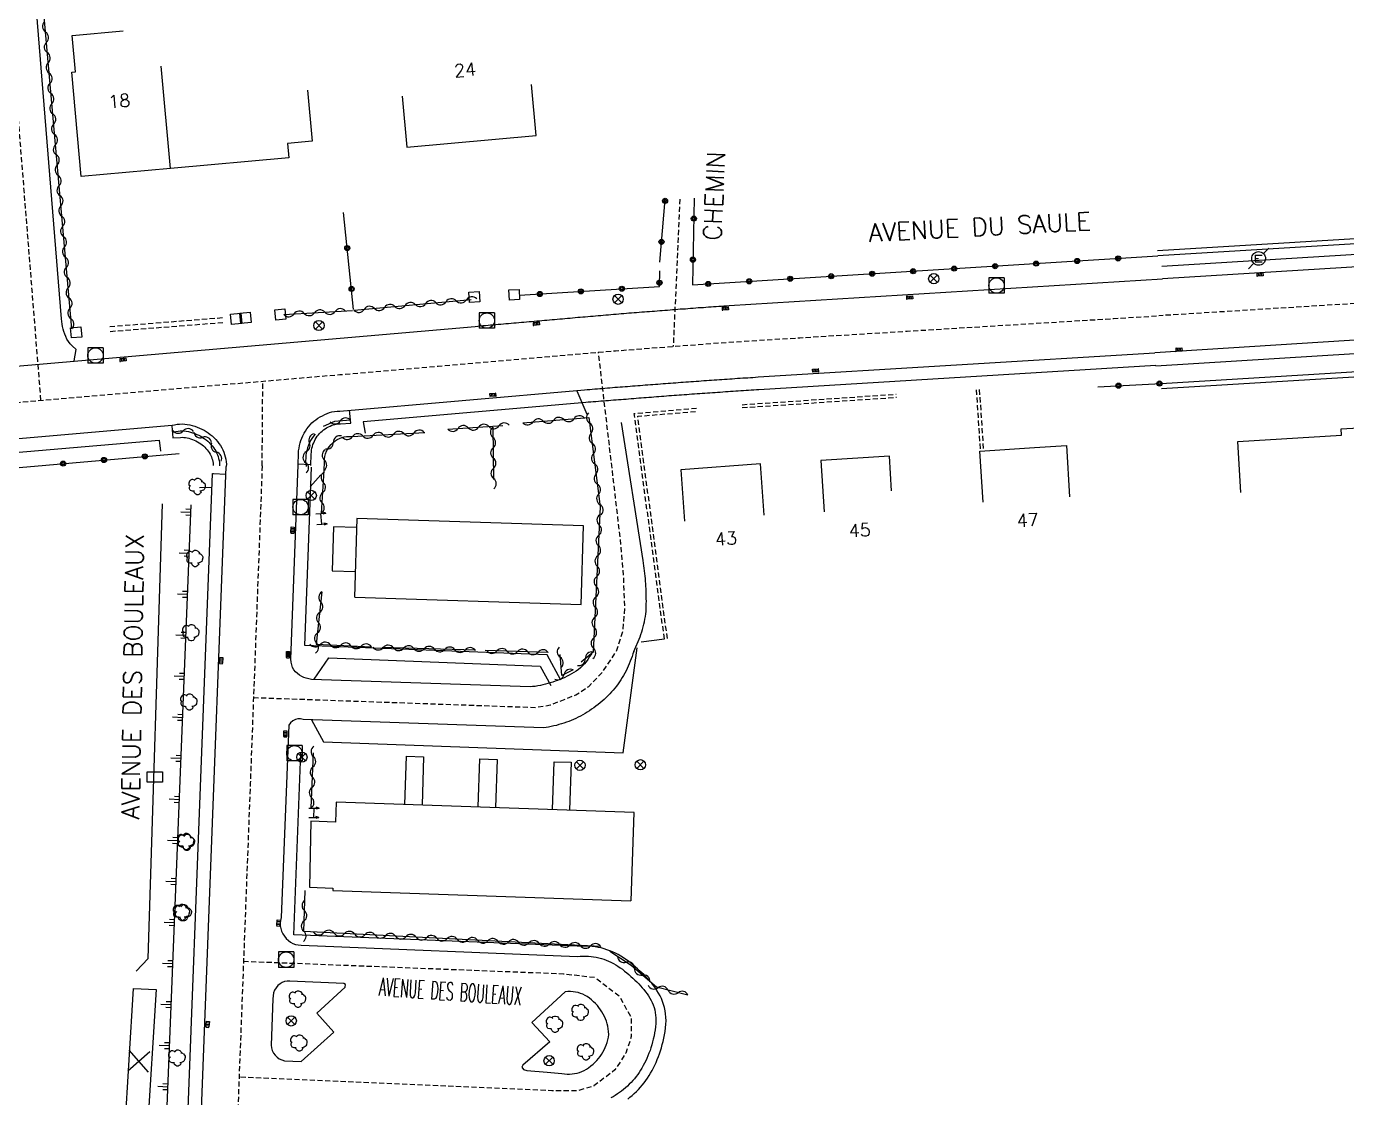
# Model space of a CAD drawing. Header units: millimetres. Extents: x 79000 to 80002, y 144000 to 145000.
# Drawn here: x 79469.9 to 79598.5, y 144766.3 to 144870.6 of the extents above; entities that cross this region are included whole.
import ezdxf
from ezdxf.enums import TextEntityAlignment as Align

# ---------------------------------------------------------------- set-up
doc = ezdxf.new("R2010")
doc.units = ezdxf.units.MM
doc.linetypes.add('DASHED', pattern=[0.75, 0.5, -0.25])
doc.layers.get('0').update_dxf_attribs({"linetype": 'CONTINUOUS'})
for name, color, linetype in [('W0001', 6, 'DASHED'), ('W0008', 7, 'CONTINUOUS'), ('W0100', 7, 'CONTINUOUS'), ('W0105', 7, 'CONTINUOUS'), ('W0112', 1, 'DASHED'), ('W0211', 2, 'CONTINUOUS'), ('W0300', 7, 'CONTINUOUS'), ('W0310', 3, 'CONTINUOUS'), ('W0322', 7, 'CONTINUOUS'), ('W0400', 7, 'CONTINUOUS'), ('W0420', 7, 'CONTINUOUS'), ('W0469', 7, 'CONTINUOUS'), ('W0471', 7, 'CONTINUOUS'), ('W0989', 7, 'CONTINUOUS'), ('W0991', 7, 'CONTINUOUS'), ('W1102', 7, 'CONTINUOUS'), ('W1471', 7, 'CONTINUOUS')]:
    doc.layers.add(name, color=color, linetype=linetype)
doc.styles.get("Standard").update_dxf_attribs({"font": 'romans.shx', "width": 0.85})

# ---------------------------------------------------------------- blocks, each defined once
blk = doc.blocks.new('T420')
for p, q in [((0.75, 0.75), (-0.75, 0.75)), ((-0.75, 0.75), (-0.75, -0.75)), ((0.75, 0.75), (0.75, -0.75)), ((0.75, -0.75), (-0.75, -0.75))]:
    blk.add_line(p, q)
blk.add_ellipse((0, 0), major_axis=(-0.53, 0.53), ratio=1, start_param=3.926991, end_param=10.210176)
blk = doc.blocks.new('t112o')
at = {"color": 0, "linetype": 'Continuous'}
for p, q in [((-0.5, 0.5), (0.5, 0.5)), ((-0.5, -0.5), (-0.5, 0.5)), ((0.5, 0.5), (0.5, -0.5)), ((0.5, -0.5), (-0.5, -0.5))]:
    blk.add_line(p, q, dxfattribs=at)
blk = doc.blocks.new('T400')
for p, q in [((-0.15, 0.3), (0.15, 0.3)), ((-0.15, -0.25), (-0.15, 0.3)), ((-0.15, 0.15), (0.15, 0.15)), ((-0.15, 0), (0.15, 0)), ((0.15, 0.3), (0.15, -0.25)), ((-0.15, -0.15), (0.15, -0.15)), ((-0.15, -0.25), (-0.15, -0.3)), ((-0.15, -0.3), (0.15, -0.3)), ((0.15, -0.3), (0.15, -0.25))]:
    blk.add_line(p, q)
blk = doc.blocks.new('t322o')
at = {"color": 0, "linetype": 'Continuous'}
for radius in [0.25, 0.15]:
    blk.add_circle((0, 0), radius, dxfattribs=at)
blk = doc.blocks.new('t310o')
at = {"color": 0, "linetype": 'Continuous'}
for centre, start, end in [((-0.5, 0.38), 216.8699, 323.1304), ((0.5, -0.37), 36.8699, 143.1303)]:
    blk.add_arc(centre, 0.625, start, end, dxfattribs=at)
blk = doc.blocks.new('t211o')
at = {"color": 0, "linetype": 'Continuous'}
for p, q in [((-0.29, 0.5), (-0.29, 0)), ((0, 1), (0, 0)), ((0.29, 0.5), (0.29, 0))]:
    blk.add_line(p, q, dxfattribs=at)
blk = doc.blocks.new('T471')
for p, q in [((-0.333334, 0.333334), (-0.333334, -0.333334)), ((-0.333334, 0.333334), (0.333334, 0.333334)), ((-0.333334, 0), (0, 0)), ((0.500001, 0.500001), (1.000002, 1.000002)), ((-0.500001, -0.500001), (-1.000002, -1.000002)), ((-0.333334, -0.333334), (0.333334, -0.333334))]:
    blk.add_line(p, q)
blk.add_ellipse((0, 0), major_axis=(0.471405, 0.471405), ratio=1, start_param=5.4977871438, end_param=11.780972451)
blk = doc.blocks.new('t991o')
at = {"color": 0, "linetype": 'Continuous'}
for p, q in [((-1, 1), (1, -1)), ((-1, -1), (1, 1))]:
    blk.add_line(p, q, dxfattribs=at)
blk = doc.blocks.new('T300')
for p, q in [((-0.8, 0.51), (-0.86, 0.34)), ((-0.86, 0.34), (-0.86, 0.17)), ((-0.86, 0.17), (-0.74, 0.06)), ((-0.69, 0.63), (-0.8, 0.51)), ((-0.8, -0.06), (-0.74, 0.06)), ((-0.74, 0.06), (-0.69, 0.11)), ((-0.57, 0.69), (-0.69, 0.63)), ((-0.46, 0.69), (-0.57, 0.69)), ((-0.29, 0.63), (-0.46, 0.69)), ((-0.29, 0.63), (-0.17, 0.74)), ((-0.23, 0.57), (-0.29, 0.63)), ((-0.17, 0.74), (-0.06, 0.8)), ((-0.06, 0.8), (0.06, 0.8)), ((0.06, 0.8), (0.23, 0.74)), ((0.23, 0.74), (0.34, 0.63)), ((0.34, 0.63), (0.4, 0.51)), ((0.46, 0.46), (0.34, 0.46)), ((0.4, 0.51), (0.4, 0.46)), ((0.57, 0.4), (0.46, 0.46)), ((0.57, 0.4), (0.69, 0.29)), ((0.69, 0.29), (0.74, 0.17)), ((0.74, 0.06), (0.69, -0.17)), ((0.74, 0.17), (0.74, 0.06)), ((-0.8, -0.17), (-0.8, -0.06)), ((-0.8, -0.23), (-0.8, -0.17)), ((-0.74, -0.34), (-0.8, -0.23)), ((-0.69, -0.4), (-0.74, -0.34)), ((-0.51, -0.46), (-0.69, -0.4)), ((-0.4, -0.46), (-0.51, -0.46)), ((-0.4, -0.46), (-0.34, -0.46)), ((-0.34, -0.46), (-0.34, -0.4)), ((-0.34, -0.51), (-0.34, -0.46)), ((-0.29, -0.63), (-0.34, -0.51)), ((-0.17, -0.74), (-0.29, -0.63)), ((-0.06, -0.8), (-0.17, -0.74)), ((0.06, -0.8), (-0.06, -0.8)), ((0.17, -0.74), (0.06, -0.8)), ((0.23, -0.69), (0.17, -0.74)), ((0.29, -0.46), (0.23, -0.46)), ((0.29, -0.63), (0.23, -0.69)), ((0.46, -0.4), (0.29, -0.46)), ((0.34, -0.51), (0.29, -0.63)), ((0.34, -0.51), (0.34, -0.46)), ((0.57, -0.34), (0.46, -0.4)), ((0.63, -0.29), (0.57, -0.34)), ((0.69, -0.17), (0.63, -0.29))]:
    blk.add_line(p, q)
blk = doc.blocks.new('t105o')
for p, q in [((-0.5, 0), (0.5, 0)), ((0.5, 0), (0.2, 0.1)), ((0.5, 0), (0.2, -0.1))]:
    blk.add_line(p, q)
blk = doc.blocks.new('T1471')
at = {"color": 0, "linetype": 'Continuous', "flags": 128}
blk.add_lwpolyline([(-0.75, -0.5), (-0.75, 0.5), (0.75, 0.5), (0.75, -0.5), (-0.75, -0.5)], dxfattribs=at)
blk = doc.blocks.new('T469')
at = {"color": 0, "linetype": 'Continuous', "flags": 128}
for points in [[(-0.35, 0.35), (0.35, -0.35)], [(-0.35, -0.35), (0.35, 0.35)]]:
    blk.add_lwpolyline(points, dxfattribs=at)
at = {"color": 0, "linetype": 'Continuous'}
blk.add_circle((0, 0), 0.5, dxfattribs=at)

msp = doc.modelspace()

# ---------------------------------------------------------------- linework, layer by layer
at = {"layer": 'W0001', "flags": 128}
for points in [[(79471.33, 144834.2), (79467.21, 144885.64), (79517.12, 144975.17), (79529.27, 145000)], [(79533.57, 144853.79), (79532.92, 144839.45)], [(79637.79, 144785.65), (79632.09, 144814.24), (79628.66, 144825.5), (79622.67, 144845.07), (79580.22, 144842.43)], [(79391.12, 144827.26), (79440.22, 144831.51), (79459.24, 144833.15), (79480.02, 144834.95), (79500.43, 144836.7), (79510.03, 144837.53), (79517.93, 144838.22), (79527.3, 144839.02), (79537.42, 144839.79), (79545.25, 144840.29), (79555.71, 144840.93), (79567.5, 144841.65), (79575.82, 144842.16), (79580.22, 144842.43)], [(79527.4, 144809.77), (79528.03, 144811.72), (79528.2, 144813.94), (79528.09, 144817.18), (79527.78, 144820.63), (79525.64, 144838.88)], [(79492.88, 144827.82), (79492.94, 144836.06)], [(79492.88, 144827.82), (79491.72, 144796.91), (79487.45, 144684.53), (79487.32, 144677.19), (79487.73, 144672.28)], [(79492.03, 144805.25), (79517.71, 144804.35), (79519.52, 144804.29), (79520.96, 144804.53), (79523.42, 144805.5), (79524.69, 144806.34), (79526.04, 144807.72), (79527.4, 144809.77)], [(79491.06, 144779.57), (79522.23, 144778.35), (79525.3, 144778), (79527.68, 144776.16), (79528.81, 144774.11), (79528.83, 144772.23), (79528.31, 144770.62), (79527.25, 144768.99), (79525.19, 144767.42), (79523.6, 144766.95), (79521.11, 144766.95), (79490.63, 144768.28)]]:
    msp.add_lwpolyline(points, dxfattribs=at)
at = {"layer": 'W0008', "flags": 128}
for points in [[(79474.56, 144838.05), (79474.75, 144839.13), (79474.36, 144839.5), (79474.17, 144839.7), (79474.01, 144839.92), (79473.86, 144840.16), (79473.74, 144840.41), (79473.64, 144840.65), (79473.56, 144840.89), (79473.49, 144841.13), (79473.43, 144841.38), (79473.39, 144841.62), (79473.36, 144841.88), (79473.34, 144842.13), (79470.05, 144882.64)], [(79580.52, 144847.25), (79616.36, 144849.46), (79618.71, 144849.61), (79621.58, 144850.15), (79623.02, 144850.46), (79622.78, 144849.12)], [(79790.29, 144795.97), (79751.23, 144794.16), (79701.87, 144791.91), (79666.39, 144790.28), (79654.39, 144789.82), (79652.27, 144789.74), (79646.7, 144789.48), (79646.23, 144789.52), (79645.19, 144789.84), (79644.33, 144790.28), (79643.69, 144790.85), (79642.99, 144791.82), (79642.55, 144792.86), (79635.16, 144816.82), (79630.35, 144832.5), (79629.42, 144835.52), (79625.13, 144849.69), (79622.78, 144849.12), (79618.86, 144848.39), (79616.44, 144848.24), (79580.6, 144846.03)], [(79390.83, 144830.78), (79479.43, 144838.44), (79513.63, 144841.4), (79513.88, 144841.43), (79514.13, 144841.45), (79514.38, 144841.47), (79514.63, 144841.49), (79514.88, 144841.51), (79515.13, 144841.54), (79515.38, 144841.56), (79515.63, 144841.58), (79515.88, 144841.6), (79516.13, 144841.62), (79516.38, 144841.64), (79516.63, 144841.67), (79516.88, 144841.69), (79517.13, 144841.71), (79517.38, 144841.73), (79517.63, 144841.75), (79517.88, 144841.78), (79518.13, 144841.8), (79518.38, 144841.82), (79518.63, 144841.84), (79518.88, 144841.86), (79519.13, 144841.88), (79519.38, 144841.91), (79519.63, 144841.93), (79519.88, 144841.95), (79520.13, 144841.97), (79520.37, 144841.99), (79520.62, 144842.01), (79520.87, 144842.04), (79521.12, 144842.06), (79521.37, 144842.08), (79521.62, 144842.1), (79521.87, 144842.12), (79522.12, 144842.14), (79522.37, 144842.17), (79522.62, 144842.19), (79522.87, 144842.21), (79523.12, 144842.23), (79523.37, 144842.25), (79523.62, 144842.28), (79523.87, 144842.3), (79524.12, 144842.32), (79524.36, 144842.34), (79524.61, 144842.36), (79524.86, 144842.38), (79525.11, 144842.4), (79525.36, 144842.43), (79525.61, 144842.45), (79525.86, 144842.47), (79526.11, 144842.49), (79526.36, 144842.51), (79526.61, 144842.53), (79526.86, 144842.55), (79527.11, 144842.57), (79527.36, 144842.59), (79527.61, 144842.62), (79527.86, 144842.64), (79528.11, 144842.66), (79528.36, 144842.68), (79528.61, 144842.7), (79528.86, 144842.72), (79529.11, 144842.74), (79529.36, 144842.76), (79529.61, 144842.78), (79529.86, 144842.8), (79530.11, 144842.82), (79530.36, 144842.84), (79530.61, 144842.85), (79530.86, 144842.87), (79531.11, 144842.89), (79531.36, 144842.91), (79531.61, 144842.93), (79531.86, 144842.95), (79532.11, 144842.97), (79532.36, 144842.99), (79532.61, 144843.01), (79532.86, 144843.03), (79533.11, 144843.05), (79533.36, 144843.07), (79533.61, 144843.09), (79533.86, 144843.1), (79534.11, 144843.12), (79534.36, 144843.14), (79534.61, 144843.16), (79534.86, 144843.18), (79535.11, 144843.2), (79535.36, 144843.22), (79535.61, 144843.23), (79535.86, 144843.25), (79536.11, 144843.27), (79536.36, 144843.29), (79536.61, 144843.31), (79536.86, 144843.33), (79537.11, 144843.34), (79537.36, 144843.36), (79537.61, 144843.38), (79537.86, 144843.4), (79538.11, 144843.41), (79538.36, 144843.43), (79580.6, 144846.03)], [(79603.42, 144840.3), (79579.85, 144838.83)], [(79579.93, 144837.54), (79603.5, 144839.01), (79618.24, 144839.88), (79618.44, 144839.87), (79618.94, 144839.72), (79619.21, 144839.56), (79619.35, 144839.38), (79619.65, 144838.78), (79619.77, 144838.45), (79623.33, 144826.87), (79624.69, 144822.34), (79625.29, 144820.27), (79625.79, 144818.47), (79626.15, 144816.98), (79626.6, 144814.8), (79626.88, 144813.34), (79627.07, 144812.21), (79627.4, 144810.55), (79626.95, 144810.48)], [(79496.38, 144827.9), (79496.41, 144829.03), (79496.43, 144829.29), (79496.47, 144829.54), (79496.52, 144829.79), (79496.58, 144830.04), (79496.65, 144830.28), (79496.74, 144830.52), (79496.85, 144830.75), (79496.96, 144830.98), (79497.09, 144831.2), (79497.24, 144831.42), (79497.39, 144831.62), (79497.56, 144831.81), (79497.73, 144831.99), (79497.92, 144832.15), (79498.11, 144832.31), (79498.31, 144832.45), (79498.53, 144832.58), (79498.74, 144832.7), (79498.97, 144832.82), (79499.2, 144832.92), (79499.44, 144833), (79499.68, 144833.06), (79499.93, 144833.11), (79500.18, 144833.13), (79500.44, 144833.14), (79524.29, 144835.22), (79524.54, 144835.24), (79524.79, 144835.26), (79525.03, 144835.28), (79525.28, 144835.3), (79525.53, 144835.32), (79525.77, 144835.34), (79526.02, 144835.36), (79526.26, 144835.38), (79526.51, 144835.4), (79526.76, 144835.42), (79527, 144835.44), (79527.25, 144835.46), (79527.49, 144835.48), (79527.74, 144835.5), (79527.99, 144835.52), (79528.23, 144835.53), (79528.48, 144835.55), (79528.73, 144835.57), (79528.97, 144835.59), (79529.22, 144835.61), (79529.46, 144835.63), (79529.71, 144835.65), (79529.96, 144835.67), (79530.2, 144835.69), (79530.45, 144835.71), (79530.7, 144835.73), (79530.94, 144835.74), (79531.19, 144835.76), (79531.43, 144835.78), (79531.68, 144835.8), (79531.93, 144835.82), (79532.17, 144835.84), (79532.42, 144835.86), (79532.67, 144835.87), (79532.91, 144835.89), (79533.16, 144835.91), (79533.4, 144835.93), (79533.65, 144835.95), (79533.9, 144835.97), (79534.15, 144835.98), (79534.4, 144836), (79534.65, 144836.02), (79534.9, 144836.04), (79535.16, 144836.06), (79535.41, 144836.07), (79535.66, 144836.09), (79535.91, 144836.11), (79536.16, 144836.13), (79536.41, 144836.15), (79536.66, 144836.16), (79536.92, 144836.18), (79537.17, 144836.2), (79537.42, 144836.22), (79537.67, 144836.23), (79537.92, 144836.25), (79538.18, 144836.27), (79538.43, 144836.28), (79538.68, 144836.3), (79538.93, 144836.32), (79539.18, 144836.34), (79539.43, 144836.35), (79539.69, 144836.37), (79539.94, 144836.39), (79540.19, 144836.4), (79540.44, 144836.42), (79540.69, 144836.43), (79540.94, 144836.45), (79541.2, 144836.47), (79579.85, 144838.83)], [(79579.93, 144837.59), (79541.27, 144835.22), (79541.02, 144835.21), (79540.77, 144835.19), (79540.52, 144835.18), (79540.27, 144835.16), (79540.02, 144835.14), (79539.77, 144835.13), (79539.52, 144835.11), (79539.26, 144835.09), (79539.01, 144835.08), (79538.76, 144835.06), (79538.51, 144835.04), (79538.26, 144835.03), (79538.01, 144835.01), (79537.76, 144834.99), (79537.51, 144834.97), (79537.25, 144834.96), (79537, 144834.94), (79536.75, 144834.92), (79536.5, 144834.9), (79536.25, 144834.89), (79536, 144834.87), (79535.75, 144834.85), (79535.5, 144834.83), (79535.24, 144834.82), (79534.99, 144834.8), (79534.74, 144834.78), (79534.49, 144834.76), (79534.24, 144834.74), (79533.99, 144834.72), (79533.74, 144834.71), (79533.5, 144834.69), (79533.25, 144834.67), (79533, 144834.65), (79532.76, 144834.63), (79532.51, 144834.62), (79532.27, 144834.6), (79532.02, 144834.58), (79531.77, 144834.56), (79531.53, 144834.54), (79531.28, 144834.52), (79531.04, 144834.5), (79530.79, 144834.48), (79530.54, 144834.47), (79530.3, 144834.45), (79530.05, 144834.43), (79529.81, 144834.41), (79529.56, 144834.39), (79529.31, 144834.37), (79529.07, 144834.35), (79528.82, 144834.33), (79528.58, 144834.31), (79528.33, 144834.29), (79528.09, 144834.27), (79527.84, 144834.25), (79527.59, 144834.24), (79527.35, 144834.22), (79527.1, 144834.2), (79526.86, 144834.18), (79526.61, 144834.16), (79526.36, 144834.14), (79526.12, 144834.12), (79525.87, 144834.1), (79525.63, 144834.08), (79525.38, 144834.06), (79525.13, 144834.04), (79524.89, 144834.02), (79524.64, 144834), (79524.4, 144833.98), (79502.72, 144832.09), (79502.91, 144830.98)], [(79523.54, 144835.12), (79524.5, 144832.86)], [(79497.63, 144827.86), (79497.66, 144828.96), (79497.67, 144829.16), (79497.7, 144829.34), (79497.73, 144829.53), (79497.78, 144829.7), (79497.83, 144829.88), (79497.9, 144830.05), (79497.97, 144830.21), (79498.05, 144830.38), (79498.15, 144830.54), (79498.25, 144830.7), (79498.36, 144830.84), (79498.47, 144830.96), (79498.59, 144831.08), (79498.71, 144831.2), (79498.85, 144831.31), (79499, 144831.41), (79499.16, 144831.51), (79499.33, 144831.6), (79499.5, 144831.69), (79499.66, 144831.76), (79499.8, 144831.81), (79499.95, 144831.85), (79500.1, 144831.87), (79500.25, 144831.89), (79500.5, 144831.89), (79501.52, 144831.98), (79501.39, 144833.22)], [(79391.41, 144823.74), (79484.1, 144831.76), (79484.35, 144831.82), (79484.59, 144831.86), (79484.84, 144831.88), (79485.09, 144831.89), (79485.34, 144831.88), (79485.58, 144831.85), (79485.83, 144831.81), (79486.07, 144831.75), (79486.32, 144831.67), (79486.55, 144831.59), (79486.78, 144831.49), (79487, 144831.39), (79487.22, 144831.28), (79487.42, 144831.15), (79487.63, 144831.02), (79487.82, 144830.88), (79488.01, 144830.73), (79488.18, 144830.56), (79488.35, 144830.38), (79488.52, 144830.2), (79488.67, 144830), (79488.81, 144829.79), (79488.94, 144829.58), (79489.05, 144829.37), (79489.14, 144829.15), (79489.22, 144828.93), (79489.29, 144828.7), (79489.34, 144828.46), (79489.37, 144828.22), (79489.39, 144827.98), (79489.37, 144827.75)], [(79529.08, 144809.74), (79529.7, 144811.15), (79529.78, 144811.4), (79529.86, 144811.64), (79529.94, 144811.89), (79530, 144812.13), (79530.06, 144812.38), (79530.12, 144812.63), (79530.17, 144812.88), (79530.21, 144813.14), (79530.24, 144813.39), (79530.27, 144813.64), (79530.28, 144813.88), (79530.3, 144814.13), (79530.3, 144814.37), (79530.31, 144814.62), (79530.3, 144814.86), (79530.3, 144815.1), (79530.29, 144815.35), (79530.28, 144815.59), (79530.27, 144815.84), (79530.25, 144816.08), (79530.24, 144816.33), (79530.23, 144816.58), (79530.21, 144816.83), (79530.18, 144817.08), (79530.16, 144817.34), (79530.13, 144817.59), (79530.1, 144817.84), (79530.07, 144818.09), (79530.03, 144818.34), (79529.99, 144818.59), (79527.88, 144832.02)], [(79484.09, 144831.72), (79484.17, 144830.53), (79484.92, 144830.59), (79485.08, 144830.6), (79485.24, 144830.59), (79485.4, 144830.57), (79485.57, 144830.55), (79485.73, 144830.51), (79485.91, 144830.45), (79486.08, 144830.39), (79486.26, 144830.31), (79486.43, 144830.24), (79486.59, 144830.15), (79486.74, 144830.06), (79486.89, 144829.96), (79487.03, 144829.86), (79487.16, 144829.75), (79487.28, 144829.64), (79487.4, 144829.51), (79487.52, 144829.38), (79487.63, 144829.24), (79487.73, 144829.1), (79487.81, 144828.96), (79487.88, 144828.82), (79487.94, 144828.68), (79487.99, 144828.53), (79488.04, 144828.39), (79488.07, 144828.23), (79488.09, 144828.08), (79488.1, 144827.98), (79488.09, 144827.84)], [(79383.09, 144821.77), (79482.84, 144830.31), (79482.97, 144829.23)], [(79497.6, 144827.91), (79496.38, 144827.97)], [(79484.5, 144734.68), (79488.05, 144827.07), (79488.15, 144827.07)], [(79485.8, 144734.63), (79489.37, 144827.75)], [(79488.15, 144827.06), (79489.34, 144826.99)], [(79524.98, 144809.48), (79524.74, 144809.18), (79524.6, 144808.95), (79524.44, 144808.73), (79524.27, 144808.53), (79524.09, 144808.33), (79523.89, 144808.15), (79523.68, 144807.99), (79523.46, 144807.83), (79523.24, 144807.7), (79523.02, 144807.57), (79522.8, 144807.44), (79522.58, 144807.33), (79522.35, 144807.21), (79522.12, 144807.11), (79521.89, 144807.01), (79521.66, 144806.91), (79521.42, 144806.83), (79521.19, 144806.74), (79520.95, 144806.67), (79520.71, 144806.6), (79520.47, 144806.54), (79520.22, 144806.48), (79519.98, 144806.43), (79519.73, 144806.38), (79519.48, 144806.34), (79519.22, 144806.31), (79518.97, 144806.28), (79497.68, 144807.02), (79497.43, 144807.06), (79497.18, 144807.12), (79496.95, 144807.2), (79496.73, 144807.3), (79496.52, 144807.43), (79496.32, 144807.58), (79496.14, 144807.75), (79495.96, 144807.95), (79495.83, 144808.19), (79495.76, 144808.44), (79495.72, 144808.7), (79495.68, 144808.97), (79495.67, 144808.98), (79496.38, 144827.9)], [(79521.97, 144806.95), (79520.64, 144809.4), (79497.02, 144810.32), (79497.7, 144827.7)], [(79497.56, 144825.76), (79498.6, 144826.95)], [(79487.98, 144825.71), (79486.77, 144825.67)], [(79497.68, 144803.09), (79498.85, 144800.92), (79528.05, 144799.85), (79529.42, 144810.08)], [(79529.08, 144809.74), (79528.98, 144809.51), (79528.91, 144809.26), (79528.82, 144809.02), (79528.73, 144808.78), (79528.64, 144808.54), (79528.54, 144808.31), (79528.44, 144808.08), (79528.33, 144807.85), (79528.21, 144807.63), (79528.09, 144807.41), (79527.96, 144807.2), (79527.83, 144806.98), (79527.69, 144806.78), (79527.55, 144806.57), (79527.4, 144806.37), (79527.24, 144806.17), (79527.08, 144805.98), (79526.91, 144805.79), (79526.74, 144805.6), (79526.56, 144805.42), (79526.38, 144805.24), (79526.19, 144805.07), (79526, 144804.9), (79525.8, 144804.73), (79525.6, 144804.56), (79525.39, 144804.41), (79525.18, 144804.25), (79524.97, 144804.11), (79524.76, 144803.96), (79524.55, 144803.83), (79524.33, 144803.7), (79524.11, 144803.57), (79523.89, 144803.45), (79523.67, 144803.33), (79523.44, 144803.22), (79523.21, 144803.12), (79522.98, 144803.02), (79522.74, 144802.93), (79522.51, 144802.84), (79522.27, 144802.76), (79522.03, 144802.68), (79521.78, 144802.61), (79521.54, 144802.54), (79521.29, 144802.48), (79521.04, 144802.42), (79520.78, 144802.37), (79520.53, 144802.33), (79520.27, 144802.29), (79496.86, 144803.12), (79496.61, 144803.18), (79496.36, 144803.17), (79496.11, 144803.11), (79495.85, 144802.98), (79495.64, 144802.79), (79495.47, 144802.56), (79494.72, 144783.83), (79494.66, 144783.55), (79494.63, 144783.27), (79494.64, 144783.01), (79494.69, 144782.74), (79494.77, 144782.49), (79494.89, 144782.24), (79495.05, 144782), (79495.23, 144781.78), (79495.43, 144781.59), (79495.65, 144781.43), (79495.88, 144781.31), (79496.13, 144781.21), (79496.4, 144781.15), (79496.69, 144781.12), (79523.59, 144780.04), (79523.86, 144780.06), (79524.13, 144780.07), (79524.4, 144780.07), (79524.66, 144780.06), (79524.92, 144780.03), (79525.17, 144780), (79525.42, 144779.96), (79525.67, 144779.9), (79525.92, 144779.84), (79526.16, 144779.77), (79526.39, 144779.68), (79526.63, 144779.58), (79526.86, 144779.48), (79527.09, 144779.36), (79527.32, 144779.23), (79527.54, 144779.09), (79527.76, 144778.94), (79527.97, 144778.78), (79528.18, 144778.61), (79528.39, 144778.44), (79528.59, 144778.27), (79528.79, 144778.09), (79528.99, 144777.92), (79529.19, 144777.74), (79529.38, 144777.56), (79529.56, 144777.37), (79529.74, 144777.18), (79529.91, 144776.99), (79530.07, 144776.8), (79530.23, 144776.6), (79530.38, 144776.4), (79530.52, 144776.19), (79530.65, 144775.98), (79530.76, 144775.76), (79530.87, 144775.54), (79530.97, 144775.31), (79531.05, 144775.07), (79531.12, 144774.82), (79531.17, 144774.57), (79531.21, 144774.31), (79531.24, 144774.05), (79531.24, 144773.77), (79531.24, 144773.49), (79531.21, 144773.19), (79531.17, 144772.89), (79531.11, 144772.59), (79531.05, 144772.29), (79530.98, 144771.99), (79530.91, 144771.71), (79530.83, 144771.43), (79530.75, 144771.15), (79530.66, 144770.88), (79530.56, 144770.62), (79530.46, 144770.37), (79530.36, 144770.11), (79530.24, 144769.87), (79530.13, 144769.63), (79530, 144769.4), (79529.88, 144769.17), (79529.74, 144768.95), (79529.6, 144768.74), (79529.46, 144768.53), (79529.3, 144768.33), (79529.15, 144768.13), (79528.99, 144767.94), (79528.82, 144767.76), (79528.64, 144767.58), (79528.47, 144767.41), (79528.28, 144767.24), (79528.09, 144767.08), (79527.89, 144766.93), (79527.69, 144766.78), (79527.49, 144766.64), (79527.27, 144766.5), (79527.06, 144766.37), (79526.83, 144766.25)], [(79497.96, 144807.04), (79499.38, 144809.11), (79519.96, 144808.31), (79520.99, 144806.42)], [(79528.49, 144766.15), (79528.71, 144766.32), (79528.92, 144766.5), (79529.13, 144766.69), (79529.34, 144766.89), (79529.53, 144767.09), (79529.72, 144767.29), (79529.9, 144767.51), (79530.08, 144767.73), (79530.25, 144767.96), (79530.41, 144768.19), (79530.57, 144768.43), (79530.72, 144768.68), (79530.86, 144768.93), (79531, 144769.19), (79531.13, 144769.45), (79531.25, 144769.72), (79531.37, 144769.99), (79531.48, 144770.28), (79531.58, 144770.56), (79531.68, 144770.85), (79531.77, 144771.15), (79531.86, 144771.46), (79531.93, 144771.76), (79532.01, 144772.08), (79532.07, 144772.4), (79532.13, 144772.73), (79532.18, 144773.08), (79532.21, 144773.43), (79532.22, 144773.77), (79532.21, 144774.11), (79532.18, 144774.43), (79532.14, 144774.75), (79532.07, 144775.06), (79531.98, 144775.36), (79531.88, 144775.65), (79531.77, 144775.93), (79531.64, 144776.2), (79531.5, 144776.47), (79531.34, 144776.72), (79531.18, 144776.96), (79531.01, 144777.19), (79530.83, 144777.42), (79530.65, 144777.64), (79530.46, 144777.85), (79530.26, 144778.06), (79530.06, 144778.26), (79529.86, 144778.45), (79529.65, 144778.64), (79529.44, 144778.83), (79529.23, 144779.01), (79529.02, 144779.19), (79528.8, 144779.37), (79528.57, 144779.56), (79528.32, 144779.74), (79528.07, 144779.91), (79527.82, 144780.07), (79527.56, 144780.22), (79527.29, 144780.36), (79527.02, 144780.48), (79526.75, 144780.59), (79526.47, 144780.69), (79526.19, 144780.78), (79525.9, 144780.86), (79525.61, 144780.92), (79525.32, 144780.97), (79525.02, 144781.01), (79524.72, 144781.04), (79524.42, 144781.05), (79524.12, 144781.05), (79523.81, 144781.04), (79523.58, 144781.02), (79495.97, 144782.13), (79496.65, 144799.86)], [(79506.78, 144794.84), (79506.95, 144799.53), (79508.61, 144799.49), (79508.45, 144794.78)], [(79513.93, 144794.59), (79514.09, 144799.27), (79515.77, 144799.22), (79515.61, 144794.53)], [(79521.15, 144794.34), (79521.32, 144799), (79522.99, 144798.97), (79522.83, 144794.28)], [(79526.66, 144772.44), (79526.63, 144772.71), (79526.6, 144772.98), (79526.55, 144773.23), (79526.49, 144773.48), (79526.41, 144773.73), (79526.32, 144773.97), (79526.22, 144774.2), (79526.11, 144774.42), (79525.98, 144774.64), (79525.84, 144774.85), (79525.69, 144775.06), (79525.53, 144775.26), (79525.35, 144775.45), (79525.16, 144775.63), (79524.96, 144775.81), (79524.75, 144775.98), (79524.54, 144776.12), (79524.33, 144776.24), (79524.11, 144776.35), (79523.88, 144776.44), (79523.65, 144776.51), (79523.41, 144776.56), (79523.17, 144776.6), (79522.92, 144776.62), (79522.67, 144776.62), (79522.41, 144776.6), (79522.4, 144776.6), (79519.16, 144773.61), (79520.9, 144771.71), (79518.26, 144769.46), (79518.19, 144769.25), (79518.33, 144769.02), (79518.67, 144768.93), (79520.65, 144768.76), (79522.07, 144768.64), (79522.33, 144768.6), (79522.58, 144768.57), (79522.83, 144768.57), (79523.08, 144768.59), (79523.32, 144768.62), (79523.56, 144768.67), (79523.79, 144768.74), (79524.02, 144768.83), (79524.25, 144768.94), (79524.47, 144769.06), (79524.68, 144769.2), (79524.9, 144769.37), (79525.11, 144769.54), (79525.3, 144769.71), (79525.48, 144769.9), (79525.65, 144770.09), (79525.8, 144770.29), (79525.95, 144770.5), (79526.08, 144770.71), (79526.2, 144770.93), (79526.3, 144771.16), (79526.4, 144771.4), (79526.48, 144771.64), (79526.55, 144771.9), (79526.61, 144772.16), (79526.66, 144772.42)]]:
    msp.add_lwpolyline(points, dxfattribs=at)
msp.add_lwpolyline([(79500.95, 144777.05), (79501, 144777.29), (79500.82, 144777.4), (79495.59, 144777.63), (79495.32, 144777.62), (79495.07, 144777.58), (79494.84, 144777.49), (79494.62, 144777.36), (79494.42, 144777.19), (79494.23, 144776.97), (79494.08, 144776.74), (79493.99, 144776.48), (79493.94, 144776.21), (79493.93, 144775.92), (79493.76, 144771.4), (79493.78, 144771.13), (79493.86, 144770.87), (79493.98, 144770.63), (79494.14, 144770.41), (79494.33, 144770.22), (79494.55, 144770.06), (79494.79, 144769.95), (79495.05, 144769.88), (79496.69, 144769.79), (79499.85, 144772.65), (79498.21, 144774.51)], close=True, dxfattribs=at)
at = {"layer": 'W0100', "flags": 128}
for points in [[(79497.31, 144864.4), (79497.76, 144859.42), (79495.35, 144859.21), (79495.47, 144857.81), (79483.94, 144856.78), (79475.26, 144855.98), (79474.34, 144866.15), (79474.69, 144866.19), (79474.37, 144869.74), (79479.35, 144870.19)], [(79506.52, 144863.82), (79506.97, 144858.84), (79519.56, 144859.98), (79519.11, 144864.96)], [(79588.21, 144825.21), (79587.91, 144830.2), (79598.03, 144830.81), (79597.99, 144831.41), (79597.99, 144831.41), (79603.62, 144831.75), (79605.3, 144830.27), (79605.71, 144829.92), (79606.49, 144830.82), (79616.69, 144821.75), (79615.91, 144820.87), (79616.47, 144820.38), (79618.02, 144819), (79618.61, 144808.84), (79618.61, 144808.84), (79618.02, 144808.8), (79618.24, 144805.01), (79613.25, 144804.72)], [(79563.12, 144824.26), (79562.8, 144829.25), (79568.13, 144829.59), (79571.24, 144829.78), (79571.53, 144824.79)], [(79541.78, 144823.02), (79541.41, 144828.01), (79533.66, 144827.42), (79534.03, 144822.44)], [(79554.19, 144825.37), (79553.98, 144828.75), (79547.3, 144828.32), (79547.62, 144823.33)], [(79498.7, 144822.13), (79498.59, 144823.18)], [(79502.08, 144821.82), (79499.82, 144821.88), (79499.71, 144817.59), (79501.95, 144817.53)], [(79501.89, 144815.02), (79523.94, 144814.31), (79524.19, 144821.97), (79502.1, 144822.67), (79501.88, 144815.02)], [(79529.79, 144810.66), (79532.06, 144810.95)], [(79528.82, 144785.44), (79529.11, 144794.06), (79500.09, 144795.07), (79500.03, 144793.12), (79497.61, 144793.2), (79497.48, 144786.78), (79499.77, 144786.7), (79499.77, 144786.45), (79528.79, 144785.44)], [(79497.91, 144793.57), (79497.94, 144794.48)]]:
    msp.add_lwpolyline(points, dxfattribs=at)
msp.add_lwpolyline([(79479.51, 144763.03), (79480.35, 144776.9), (79482.56, 144776.8), (79481.66, 144762.86)], close=True, dxfattribs=at)
at = {"layer": 'W0112', "flags": 128}
for points in [[(79478.04, 144841.38), (79489.02, 144842.25)], [(79478.08, 144840.91), (79489.05, 144841.78)], [(79539.63, 144833.77), (79554.64, 144834.79)], [(79539.65, 144833.48), (79554.66, 144834.49)], [(79562.85, 144829.48), (79562.46, 144835.36)], [(79563.16, 144829.5), (79562.76, 144835.39)], [(79532.06, 144810.96), (79529.12, 144832.91), (79535.25, 144833.43)], [(79532.35, 144810.99), (79529.46, 144832.64), (79535.27, 144833.13)]]:
    msp.add_lwpolyline(points, dxfattribs=at)
at = {"layer": 'W0211', "flags": 128}
for points in [[(79480.6, 144778.59), (79481.76, 144779.85), (79483.16, 144824.12)], [(79417.53, 144683.63), (79420.84, 144679.33), (79478.3, 144678.12), (79480.21, 144680.01), (79485.97, 144824.01)]]:
    msp.add_lwpolyline(points, dxfattribs=at)
at = {"layer": 'W0310', "flags": 128}
for points in [[(79474.33, 144841.17), (79470.7, 144882.22), (79471.16, 144885.1), (79475.4, 144893.23), (79479.7, 144893.49)], [(79623.01, 144851.52), (79619.15, 144851.13), (79580.11, 144848.75)], [(79501.83, 144842.96), (79513.25, 144844.02)], [(79494.98, 144842.54), (79501.68, 144842.94)], [(79580.5, 144835.34), (79616.38, 144837.53), (79620.59, 144833.46), (79623.32, 144824.28), (79624.47, 144820.39), (79625.39, 144816.38), (79626.15, 144812.4), (79626.47, 144810.34)], [(79501.49, 144832.27), (79499.92, 144832.14), (79498.81, 144831.63)], [(79518.27, 144832.01), (79524.71, 144832.52), (79525.8, 144823.81), (79525.12, 144809.67)], [(79484.2, 144831.1), (79484.47, 144831.16), (79484.68, 144831.19), (79484.88, 144831.21), (79485.08, 144831.22), (79485.29, 144831.21), (79485.49, 144831.19), (79485.69, 144831.15), (79485.9, 144831.1), (79486.1, 144831.04), (79486.31, 144830.97), (79486.51, 144830.88), (79486.7, 144830.79), (79486.89, 144830.69), (79487.07, 144830.59), (79487.24, 144830.47), (79487.41, 144830.35), (79487.57, 144830.22), (79487.72, 144830.08), (79487.86, 144829.93), (79488, 144829.77), (79488.13, 144829.61), (79488.25, 144829.43), (79488.35, 144829.26), (79488.44, 144829.08), (79488.52, 144828.9), (79488.58, 144828.72), (79488.64, 144828.54), (79488.68, 144828.34), (79488.71, 144828.15), (79488.72, 144827.98), (79488.71, 144827.8)], [(79498.04, 144830.89), (79497.88, 144830.69), (79497.73, 144830.49), (79497.59, 144830.27), (79497.48, 144830.05), (79497.38, 144829.82), (79497.29, 144829.58), (79497.22, 144829.32), (79497.17, 144829.07), (79497.14, 144828.81), (79497.12, 144828.55), (79497.11, 144828.29), (79497.13, 144828.03), (79497.16, 144827.76)], [(79498.91, 144827.36), (79498.94, 144828.19), (79498.95, 144828.47), (79498.99, 144828.73), (79499.06, 144828.99), (79499.16, 144829.23), (79499.28, 144829.46), (79499.42, 144829.68), (79499.6, 144829.88), (79499.8, 144830.08), (79500, 144830.24), (79500.2, 144830.38), (79500.42, 144830.49), (79500.64, 144830.57), (79500.87, 144830.63), (79501.11, 144830.66), (79501.36, 144830.67), (79501.62, 144830.66), (79508.73, 144831.07)], [(79510.96, 144831.38), (79516.32, 144831.73)], [(79515.35, 144831.57), (79515.43, 144826.49)], [(79498.65, 144823.21), (79498.91, 144827.36)], [(79498.69, 144815.53), (79498.15, 144810.44), (79503.52, 144810.2)], [(79513.66, 144809.85), (79504.58, 144810.12)], [(79520.75, 144809.64), (79514.6, 144809.82)], [(79523.18, 144807.95), (79522.08, 144807.4), (79521.9, 144809.45)], [(79525.12, 144809.67), (79523.97, 144808.7)], [(79497.66, 144794.51), (79497.89, 144799.86)], [(79525.86, 144781.01), (79496.93, 144782.46), (79497.07, 144786.45)], [(79534.36, 144776.26), (79531.28, 144777.04), (79528.81, 144779.16), (79526.76, 144780.52)]]:
    msp.add_lwpolyline(points, dxfattribs=at)
at = {"layer": 'W0322', "flags": 128}
for points in [[(79531.61, 144847.64), (79532.14, 144853.74)], [(79534.97, 144853.89), (79534.79, 144845.44), (79580.14, 144848.25)], [(79501.79, 144843.05), (79500.81, 144852.49)], [(79623.06, 144851.02), (79619.19, 144850.63), (79580.14, 144848.25)], [(79517.94, 144844.42), (79531.57, 144845.29), (79531.62, 144846.79)], [(79580.47, 144835.84), (79616.57, 144838.04), (79621.03, 144833.73), (79623.8, 144824.42), (79624.95, 144820.52), (79625.88, 144816.48), (79626.64, 144812.48), (79626.96, 144810.42)], [(79574.29, 144835.52), (79580.47, 144835.84)], [(79412.77, 144822.71), (79484.8, 144829.02)]]:
    msp.add_lwpolyline(points, dxfattribs=at)
at = {"layer": 'W1102', "flags": 128}
msp.add_lwpolyline([(79483.94, 144856.78), (79483.03, 144866.73)], dxfattribs=at)

# ---------------------------------------------------------------- block references
at = {"layer": 'W0105'}
for p, rotation in [((79498.59, 144823.18), 3.747932495506309), ((79498.7, 144822.13), 2.298848103761834)]:
    msp.add_blockref('t105o', p, dxfattribs=dict(at, rotation=rotation))
for p in [(79497.94, 144794.48), (79497.91, 144793.57)]:
    msp.add_blockref('t105o', p, dxfattribs=at)
at = {"layer": 'W0112'}
for p, rotation in [((79513.55, 144844.25), 3.305328232214192), ((79517.43, 144844.47), 183.3053282326539), ((79490.35, 144842.13), 5.46716840711971), ((79491.26, 144842.22), 185.4671684052166), ((79494.65, 144842.55), 185.6224679523078), ((79474.76, 144840.81), 4.838278975128164)]:
    msp.add_blockref('t112o', p, dxfattribs=dict(at, rotation=rotation))
at = {"layer": 'W0211', "rotation": 87.70914570429368}
for p in [(79485.94, 144823.31), (79485.78, 144819.31), (79485.62, 144815.31), (79485.46, 144811.32), (79485.3, 144807.32), (79485.14, 144803.32), (79484.98, 144799.33), (79484.82, 144795.33), (79484.66, 144791.33), (79484.5, 144787.34), (79484.34, 144783.34), (79484.18, 144779.34), (79484.02, 144775.35), (79483.86, 144771.35), (79483.7, 144767.35)]:
    msp.add_blockref('t211o', p, dxfattribs=at)
at = {"layer": 'W0300'}
for p in [(79486.59, 144825.8), (79486.36, 144818.79), (79485.98, 144811.56), (79485.79, 144804.82), (79485.48, 144791.23), (79485.54, 144791.14), (79485.06, 144784.31), (79485.24, 144784.29), (79496.37, 144775.87), (79523.91, 144774.58), (79521.41, 144773.43), (79496.5, 144771.61), (79524.43, 144770.74), (79484.63, 144770.14)]:
    msp.add_blockref('T300', p, dxfattribs=at)
at = {"layer": 'W0310'}
for p, rotation in [((79471.78, 144870.06), 95.0581971721942), ((79471.95, 144868.06), 95.0581971721942), ((79472.13, 144866.07), 95.0581971721942), ((79472.3, 144864.08), 95.0581971721942), ((79472.48, 144862.09), 95.0581971721942), ((79472.66, 144860.09), 95.0581971721942), ((79472.83, 144858.1), 95.0581971721942), ((79473.01, 144856.11), 95.0581971721942), ((79473.19, 144854.12), 95.0581971721942), ((79473.36, 144852.13), 95.0581971721942), ((79473.54, 144850.13), 95.0581971721942), ((79473.72, 144848.14), 95.0581971721942), ((79473.89, 144846.15), 95.0581971721942), ((79474.07, 144844.16), 95.0581971721942), ((79504.81, 144843.24), 5.322901326766673), ((79506.8, 144843.42), 5.322901326766673), ((79508.8, 144843.61), 5.322901326766673), ((79510.79, 144843.79), 5.322901326766673), ((79512.78, 144843.98), 5.322901326766673), ((79474.24, 144842.16), 95.0581971721942), ((79495.98, 144842.6), 3.403144619157717), ((79497.98, 144842.72), 3.403144619157717), ((79499.98, 144842.84), 3.403144619157717), ((79502.82, 144843.05), 5.322901326766673), ((79500.49, 144832.19), 184.5846612030852), ((79513.96, 144831.57), 3.665865084139978), ((79515.95, 144831.7), 3.665865084139978), ((79519.27, 144832.09), 4.545219305139801), ((79521.26, 144832.24), 4.545219305139801), ((79523.26, 144832.4), 4.545219305139801), ((79524.78, 144831.98), 277.114714461883), ((79485.19, 144831.21), 357.6425980691309), ((79487.07, 144830.59), 329.494369892597), ((79497.48, 144830.06), 242.4625080536085), ((79499.82, 144830.1), 38.86966741034046), ((79501.68, 144830.66), 3.317603691104033), ((79503.68, 144830.78), 3.317603691104033), ((79505.67, 144830.89), 3.317603691104033), ((79507.67, 144831.01), 3.317603691104033), ((79511.96, 144831.45), 3.665865084139978), ((79515.36, 144830.57), 270.8618200138207), ((79525.03, 144830), 277.114714461883), ((79488.41, 144829.14), 297.1884955246423), ((79498.95, 144828.36), 86.79704908725644), ((79515.39, 144828.57), 270.8618200138207), ((79497.12, 144828.12), 273.0296944106698), ((79525.27, 144828.01), 277.114714461883), ((79498.84, 144826.21), 86.53120156138799), ((79515.42, 144826.57), 270.8618200138207), ((79525.52, 144826.03), 277.114714461883), ((79498.72, 144824.21), 86.53120156138799), ((79525.77, 144824.04), 277.114714461883), ((79525.71, 144822.05), 267.2618851131384), ((79525.62, 144820.05), 267.2618851131384), ((79525.52, 144818.05), 267.2618851131384), ((79525.43, 144816.05), 267.2618851131384), ((79498.58, 144814.54), 263.9185449148612), ((79525.33, 144814.05), 267.2618851131384), ((79498.37, 144812.55), 263.9185449148612), ((79525.23, 144812.06), 267.2618851131384), ((79498.16, 144810.56), 263.9185449148612), ((79498.53, 144810.42), 177.4811315610685), ((79500.53, 144810.34), 177.4811315610685), ((79502.53, 144810.25), 177.4811315610685), ((79504.66, 144810.12), 178.308550234478), ((79506.66, 144810.06), 178.308550234478), ((79508.66, 144810), 178.308550234478), ((79510.66, 144809.94), 178.308550234478), ((79512.66, 144809.88), 178.308550234478), ((79515.75, 144809.79), 178.3085502341497), ((79517.75, 144809.73), 178.3085502341497), ((79521.92, 144809.17), 95.05255223481652), ((79525.14, 144810.06), 267.2618851131384), ((79519.75, 144809.67), 178.3085502341497), ((79524.36, 144809.03), 220.0478832379974), ((79522.28, 144807.5), 206.3965115443042), ((79497.87, 144799.5), 87.5386528802274), ((79497.79, 144797.5), 87.5386528802274), ((79497.7, 144795.5), 87.5386528802274), ((79497, 144784.49), 88.05452950457511), ((79496.93, 144782.49), 88.05452950457511), ((79498.89, 144782.36), 177.1375732372633), ((79500.89, 144782.26), 177.1375732372633), ((79502.89, 144782.16), 177.1375732372633), ((79504.88, 144782.06), 177.1375732372633), ((79506.88, 144781.96), 177.1375732372633), ((79508.88, 144781.86), 177.1375732372633), ((79510.88, 144781.76), 177.1375732372633), ((79512.87, 144781.66), 177.1375732372633), ((79514.87, 144781.56), 177.1375732372633), ((79516.87, 144781.46), 177.1375732372633), ((79518.87, 144781.36), 177.1375732372633), ((79520.86, 144781.26), 177.1375732372633), ((79522.86, 144781.16), 177.1375732372633), ((79524.86, 144781.06), 177.1375732372633), ((79528.34, 144779.47), 146.4502229232712), ((79529.9, 144778.23), 139.4606125892474), ((79531.45, 144777), 165.8076677603331), ((79533.39, 144776.51), 165.8076677603331)]:
    msp.add_blockref('t310o', p, dxfattribs=dict(at, rotation=rotation))
at = {"layer": 'W0322'}
for p, rotation in [((79532.13, 144853.62), 85.03755020409595), ((79534.93, 144851.89), 268.7725736303962), ((79531.78, 144849.63), 85.03755020409595), ((79501.17, 144849.02), 95.94946304216815), ((79534.84, 144847.89), 268.7725736303962), ((79560.29, 144847.02), 3.544767091236256), ((79564.28, 144847.26), 3.544767091236256), ((79568.27, 144847.51), 3.544767091236256), ((79572.26, 144847.76), 3.544767091236256), ((79576.26, 144848.01), 3.544767091236256), ((79540.32, 144845.78), 3.544767091236256), ((79544.32, 144846.03), 3.544767091236256), ((79548.31, 144846.28), 3.544767091236256), ((79552.3, 144846.52), 3.544767091236256), ((79556.29, 144846.77), 3.544767091236256), ((79501.59, 144845.04), 95.94946304216815), ((79519.94, 144844.55), 3.676179429212151), ((79523.93, 144844.8), 3.676179429212151), ((79527.92, 144845.06), 3.676179429212151), ((79531.58, 144845.64), 88.03917176510745), ((79536.33, 144845.53), 3.544767091236256), ((79576.29, 144835.62), 3.036197901771411), ((79580.28, 144835.83), 3.036197901771411), ((79473.49, 144828.03), 5.005423332731458), ((79477.47, 144828.38), 5.005423332731458), ((79481.46, 144828.73), 5.005423332731458)]:
    msp.add_blockref('t322o', p, dxfattribs=dict(at, rotation=rotation))
at = {"layer": 'W0400'}
for p, rotation in [((79590.07, 144846.46), 273.5313880803345), ((79555.94, 144844.21), 273.5145749529593), ((79537.99, 144843.13), 274.0591339352106), ((79519.58, 144841.66), 274.9536516492147), ((79479.31, 144838.15), 274.9403176339283), ((79582.18, 144839.13), 273.3733628534843), ((79546.8, 144837.1), 93.50279856333603), ((79515.37, 144834.73), 94.98316935929789), ((79495.84, 144821.56), 357.8932210352311), ((79488.89, 144808.85), 355.6803113266136), ((79495.4, 144809.43), 1.239904054303695), ((79495.4, 144809.41), 1.239904054303695), ((79495.14, 144801.71), 0.1852103150768869), ((79494.47, 144783.3), 353.3319733871437), ((79487.56, 144773.43), 353.6540231805638)]:
    msp.add_blockref('T400', p, dxfattribs=dict(at, rotation=rotation))
at = {"layer": 'W0420'}
for p in [(79564.42, 144845.38), (79514.77, 144841.96), (79476.64, 144838.56), (79496.62, 144823.8), (79496.02, 144799.82), (79495.22, 144779.72)]:
    msp.add_blockref('T420', p, dxfattribs=at)
at = {"layer": 'W0469'}
for p in [(79558.3, 144846.04), (79527.55, 144844.04), (79498.41, 144841.48), (79497.66, 144824.93), (79496.75, 144799.44), (79523.84, 144798.65), (79529.72, 144798.7), (79495.71, 144773.76), (79520.83, 144769.88)]:
    msp.add_blockref('T469', p, dxfattribs=at)
at = {"layer": 'W0471'}
msp.add_blockref('T471', (79589.95, 144848.01), dxfattribs=at)
at = {"layer": 'W0991', "rotation": 86.30485719648951}
msp.add_blockref('t991o', (79480.87, 144769.84), dxfattribs=at)
at = {"layer": 'W1471'}
msp.add_blockref('T1471', (79482.41, 144797.51), dxfattribs=at)

# ---------------------------------------------------------------- texts
at = {"layer": 'W0989'}
for s, rotation, p in [('CHEMIN', 87.3354, (79536.91, 144854.09)), ('AVENUE DU SAULE', 3.0338, (79562.78, 144851.08)), ('AVENUE DES BOULEAUX', 89.0754, (79480.25, 144807.3))]:
    msp.add_text(s, height=1.75, rotation=rotation, dxfattribs=at).set_placement(p, align=Align.MIDDLE)
at = {"layer": 'W0989', "width": 0.5}
msp.add_text('AVENUE DES BOULEAUX', height=1.75, rotation=356.116, dxfattribs=at).set_placement((79511.22, 144776.63), align=Align.MIDDLE)
at = {"layer": 'W0991'}
for s, rotation, p in [('24', 5.1312, (79512.64, 144866.38)), ('18', 5.2288, (79478.96, 144863.35)), ('47', 3.5829, (79567.45, 144822.53)), ('45', 3.6946, (79551.09, 144821.55)), ('43', 4.307, (79538.06, 144820.73))]:
    msp.add_text(s, height=1.25, rotation=rotation, dxfattribs=at).set_placement(p, align=Align.MIDDLE)

doc.saveas('drawing.dxf')
